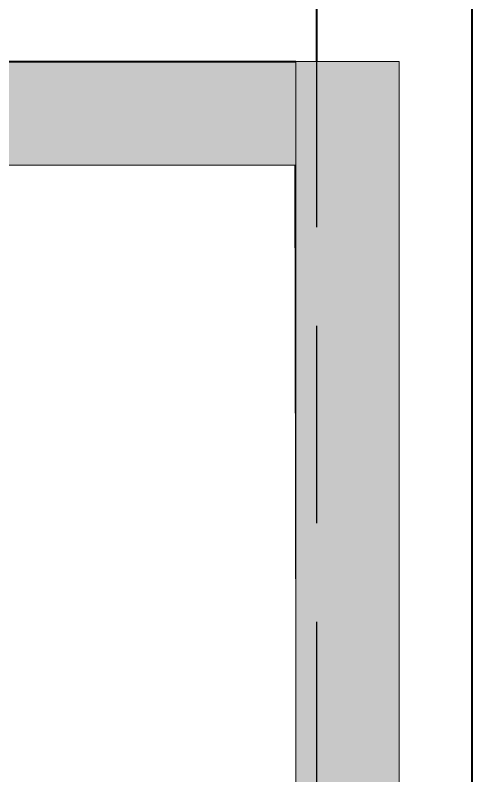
# Model space of a CAD drawing. Header units: millimetres. Extents: x 567392 to 582402, y 4512800 to 4518063.
# Drawn here: x 569173.7 to 569217.8, y 4514447.6 to 4514521 of the extents above; entities that cross this region are included whole.
import ezdxf

# ---------------------------------------------------------------- set-up
doc = ezdxf.new("R2010")
doc.units = ezdxf.units.MM
doc.linetypes.add('DASHED2', pattern=[9.525, 6.35, -3.175])
doc.layers.add('A-STRC-01', color=2, linetype='Continuous', lineweight=40)
doc.layers.add('a_8', color=8, linetype='Continuous', lineweight=0)
doc.layers.add('a_p1_d', color=1, linetype='DASHED2')

# ---------------------------------------------------------------- blocks, each defined once
blk = doc.blocks.new('A$C4A613EE6')
h = blk.add_hatch(color=256)
h.dxf.hatch_style = 1
h.paths.add_polyline_path([(12300, -100), (0, -100), (0, 0), (12300, 0)])
h = blk.add_hatch(color=256)
h.dxf.hatch_style = 1
h.paths.add_polyline_path([(0, -100), (100, -100), (100, -3950), (0, -3950)])
for p, q in [((0, -3950), (0, 0)), ((0, 0), (2200, 0)), ((100, -100), (100, -100.74)), ((579.35, -100), (100, -100)), ((100, -100.74), (579.35, -100)), ((100, -100.74), (100, -400.74)), ((1054.31, -100), (579.35, -100))]:
    blk.add_line(p, q)
for points in [[(12300, -100), (0, -100), (0, 0), (12300, 0)], [(0, -100), (100, -100), (100, -3950), (0, -3950)]]:
    blk.add_lwpolyline(points, close=True)

msp = doc.modelspace()

# ---------------------------------------------------------------- linework, layer by layer
at = {"layer": 'A-STRC-01', "color": 3}
for points in [[(569202.802, 4515062.52), (569202.802, 4514516.52)], [(569217.802, 4514562.52), (569217.802, 4513906.52)]]:
    msp.add_lwpolyline(points, dxfattribs=at)
at = {"layer": 'A-STRC-01'}
msp.add_lwpolyline([(568815.802, 4514516.52), (569200.802, 4514516.52)], dxfattribs=at)
at = {"layer": 'a_p1_d', "ltscale": 3}
msp.add_lwpolyline([(569202.802, 4515062.52), (569202.802, 4513366.52)], dxfattribs=at)

# ---------------------------------------------------------------- block references
at = {"layer": 'a_8', "xscale": 0.09999999999999998, "yscale": 0.09999999999999998, "zscale": 0.09999999999999998, "rotation": 270}
msp.add_blockref('A$C4A613EE6', (569210.802, 4514516.52), dxfattribs=at)

doc.saveas('drawing.dxf')
